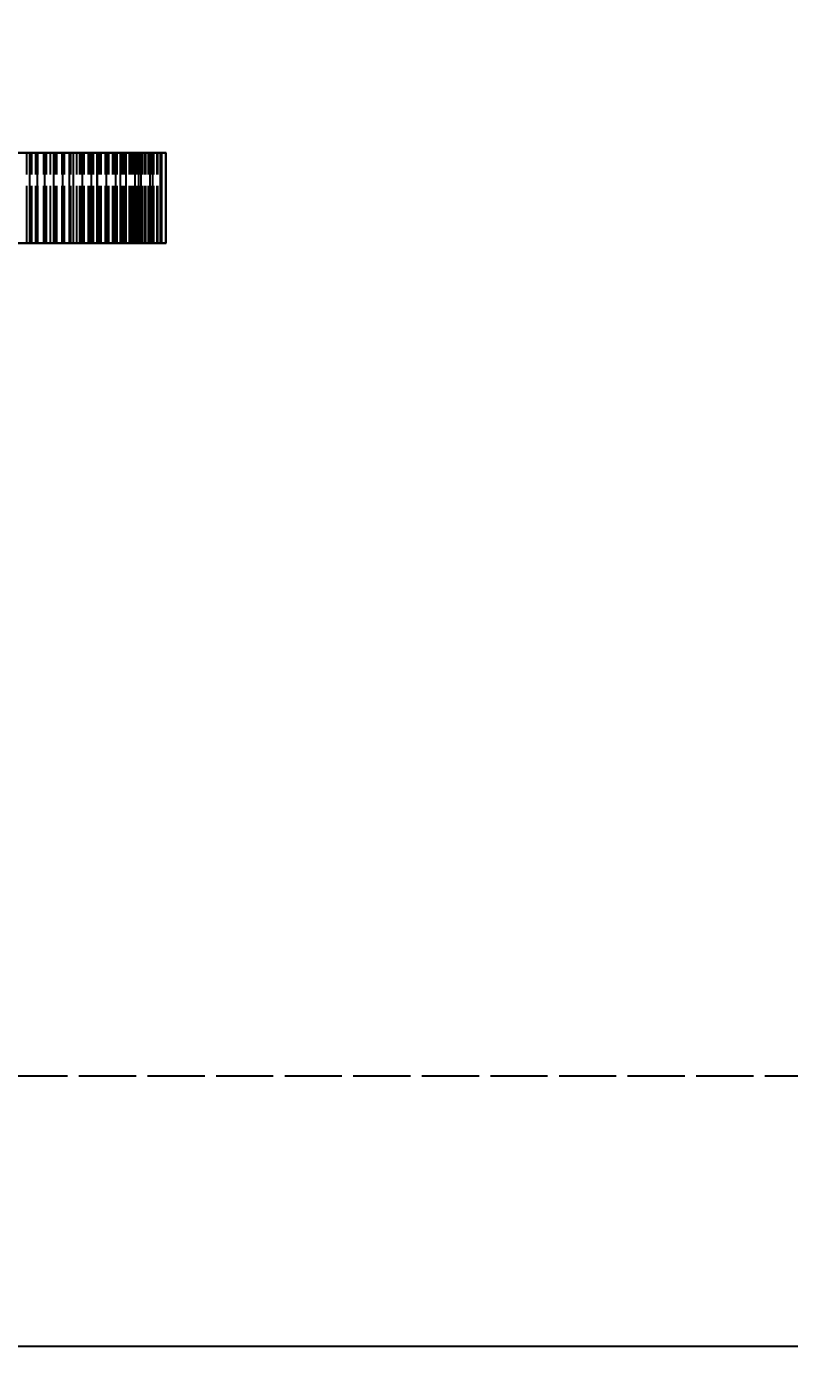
# Model space of a CAD drawing. Header units: millimetres. Extents: x -9 to 243, y -53 to 196.
# Drawn here: x 163.75 to 180.68, y -53.31 to -23.41 of the extents above; entities that cross this region are included whole.
import ezdxf

# ---------------------------------------------------------------- set-up
doc = ezdxf.new("R2010")
doc.units = ezdxf.units.MM
doc.linetypes.add('DASHED', pattern=[1.524, 1.27, -0.254])
for name, color, linetype in [('DIMS', 3, 'CONTINUOUS'), ('HIDDEN', 8, 'DASHED'), ('VISIBLE', 7, 'CONTINUOUS')]:
    doc.layers.add(name, color=color, linetype=linetype)
doc.styles.add('OpenSansCondensed-Light', font='OpenSansCondensed-Light.ttf')
doc.dimstyles.new('EZDXF', dxfattribs={"dimtxt": 0.25, "dimasz": 0.175, "dimexe": 0.375, "dimexo": 0.125, "dimgap": 0.1, "dimtad": 1, "dimlfac": 100, "dimzin": 12, "dimdsep": 46, "dimtxsty": 'OpenSansCondensed-Light', "dimblk": 'ARCHTICK', "dimcen": 2.5, "dimazin": 3, "dimtfac": 0.5, "dimtmove": 2, "dimatfit": 3})

# ---------------------------------------------------------------- blocks, each defined once
blk = doc.blocks.new('_ARCHTICK')
at = {"color": 0, "linetype": 'BYBLOCK', "const_width": 0.15}
blk.add_lwpolyline([(-0.5, -0.5), (0.5, 0.5)], dxfattribs=at)

msp = doc.modelspace()

# ---------------------------------------------------------------- linework, layer by layer
at = {"layer": 'HIDDEN'}
msp.add_line((91.75, -46.71), (203.25, -46.71), dxfattribs=at)
for points in [[(163.55207, -26.21), (163.74648, -26.21)], [(163.74648, -26.21), (163.55207, -26.21)], [(163.81178, -26.21), (163.61019, -26.21)], [(163.85221, -26.21), (163.72124, -26.21)], [(163.72124, -26.21), (163.85221, -26.21)], [(163.74648, -26.21), (163.9432, -26.21)], [(163.9432, -26.21), (163.74648, -26.21)], [(163.74648, -28.21), (163.74648, -26.21)], [(163.74648, -28.21), (163.74648, -26.21)], [(163.98069, -26.21), (163.81178, -26.21)], [(163.81178, -28.21), (163.81178, -26.21)], [(163.97746, -26.21), (163.82704, -26.21)], [(163.82704, -26.21), (163.99092, -26.21)], [(163.99092, -26.21), (163.82704, -26.21)], [(163.82704, -26.21), (163.97746, -26.21)], [(163.82704, -28.21), (163.82704, -26.21)], [(163.82704, -28.21), (163.82704, -26.21)], [(163.98069, -26.21), (163.85221, -26.21)], [(163.85221, -26.21), (163.98069, -26.21)], [(163.85221, -28.21), (163.85221, -26.21)], [(163.85221, -28.21), (163.85221, -26.21)], [(163.9432, -26.21), (163.98069, -26.21)], [(164.14206, -26.21), (163.9432, -26.21)], [(163.9432, -28.21), (163.9432, -26.21)], [(163.9432, -28.21), (163.9432, -26.21)], [(164.12534, -26.21), (163.97746, -26.21)], [(163.97746, -26.21), (164.12534, -26.21)], [(163.97746, -28.21), (163.97746, -26.21)], [(163.97746, -28.21), (163.97746, -26.21)], [(163.98069, -28.21), (163.98069, -26.21)], [(163.99092, -26.21), (164.18471, -26.21)], [(164.18471, -26.21), (163.99092, -26.21)], [(163.99092, -28.21), (163.99092, -26.21)], [(163.99092, -28.21), (163.99092, -26.21)], [(164.27082, -26.21), (164.12534, -26.21)], [(164.12534, -26.21), (164.27082, -26.21)], [(164.12534, -28.21), (164.12534, -26.21)], [(164.12534, -28.21), (164.12534, -26.21)], [(164.3429, -26.21), (164.14206, -26.21)], [(164.14206, -28.21), (164.14206, -26.21)], [(164.18471, -26.21), (164.38064, -26.21)], [(164.38064, -26.21), (164.18471, -26.21)], [(164.18471, -28.21), (164.18471, -26.21)], [(164.18471, -28.21), (164.18471, -26.21)], [(164.41398, -26.21), (164.27082, -26.21)], [(164.27082, -26.21), (164.41398, -26.21)], [(164.27082, -28.21), (164.27082, -26.21)], [(164.27082, -28.21), (164.27082, -26.21)], [(164.54563, -26.21), (164.3429, -26.21)], [(164.3429, -28.21), (164.3429, -26.21)], [(164.38064, -26.21), (164.57854, -26.21)], [(164.57854, -26.21), (164.38064, -26.21)], [(164.38064, -28.21), (164.38064, -26.21)], [(164.38064, -28.21), (164.38064, -26.21)], [(164.54792, -26.21), (164.38955, -26.21)], [(164.38955, -26.21), (164.52724, -26.21)], [(164.52724, -26.21), (164.38955, -26.21)], [(164.38955, -26.21), (164.54792, -26.21)], [(164.38955, -28.21), (164.38955, -26.21)], [(164.38955, -28.21), (164.38955, -26.21)], [(164.55489, -26.21), (164.41398, -26.21)], [(164.41398, -26.21), (164.55489, -26.21)], [(164.41398, -28.21), (164.41398, -26.21)], [(164.41398, -28.21), (164.41398, -26.21)], [(164.52724, -26.21), (164.72206, -26.21)], [(164.72206, -26.21), (164.52724, -26.21)], [(164.52724, -28.21), (164.52724, -26.21)], [(164.52724, -28.21), (164.52724, -26.21)], [(164.69357, -26.21), (164.54563, -26.21)], [(164.54563, -28.21), (164.54563, -26.21)], [(164.70413, -26.21), (164.54792, -26.21)], [(164.54792, -26.21), (164.70413, -26.21)], [(164.54792, -28.21), (164.54792, -26.21)], [(164.54792, -28.21), (164.54792, -26.21)], [(164.69357, -26.21), (164.55489, -26.21)], [(164.55489, -26.21), (164.69357, -26.21)], [(164.55489, -28.21), (164.55489, -26.21)], [(164.55489, -28.21), (164.55489, -26.21)], [(164.57854, -26.21), (164.69357, -26.21)], [(164.77824, -26.21), (164.57854, -26.21)], [(164.57854, -28.21), (164.57854, -26.21)], [(164.57854, -28.21), (164.57854, -26.21)], [(164.69357, -28.21), (164.69357, -26.21)], [(164.85827, -26.21), (164.70413, -26.21)], [(164.70413, -26.21), (164.85827, -26.21)], [(164.70413, -28.21), (164.70413, -26.21)], [(164.70413, -28.21), (164.70413, -26.21)], [(164.72206, -26.21), (164.91864, -26.21)], [(164.91864, -26.21), (164.72206, -26.21)], [(164.72206, -28.21), (164.72206, -26.21)], [(164.72206, -28.21), (164.72206, -26.21)], [(164.97962, -26.21), (164.77824, -26.21)], [(164.77824, -28.21), (164.77824, -26.21)], [(165.02147, -26.21), (164.85585, -26.21)], [(164.85585, -26.21), (164.96675, -26.21)], [(164.96675, -26.21), (164.85585, -26.21)], [(164.85585, -26.21), (165.02147, -26.21)], [(164.85585, -28.21), (164.85585, -26.21)], [(164.85585, -28.21), (164.85585, -26.21)], [(165.01042, -26.21), (164.85827, -26.21)], [(164.85827, -26.21), (165.01042, -26.21)], [(164.85827, -28.21), (164.85827, -26.21)], [(164.85827, -28.21), (164.85827, -26.21)], [(164.91864, -26.21), (165.11683, -26.21)], [(165.11683, -26.21), (164.91864, -26.21)], [(164.91864, -28.21), (164.91864, -26.21)], [(164.91864, -28.21), (164.91864, -26.21)], [(164.96675, -26.21), (165.16172, -26.21)], [(165.16172, -26.21), (164.96675, -26.21)], [(164.96675, -28.21), (164.96675, -26.21)], [(164.96675, -28.21), (164.96675, -26.21)], [(165.18257, -26.21), (164.97962, -26.21)], [(164.97962, -28.21), (164.97962, -26.21)], [(165.16062, -26.21), (165.01042, -26.21)], [(165.01042, -26.21), (165.16062, -26.21)], [(165.01042, -28.21), (165.01042, -26.21)], [(165.01042, -28.21), (165.01042, -26.21)], [(165.1853, -26.21), (165.02147, -26.21)], [(165.02147, -26.21), (165.1853, -26.21)], [(165.02147, -28.21), (165.02147, -26.21)], [(165.02147, -28.21), (165.02147, -26.21)], [(165.11683, -26.21), (165.30889, -26.21)], [(165.31649, -26.21), (165.11683, -26.21)], [(165.11683, -28.21), (165.11683, -26.21)], [(165.11683, -28.21), (165.11683, -26.21)], [(165.30889, -26.21), (165.16062, -26.21)], [(165.16062, -26.21), (165.30889, -26.21)], [(165.16062, -28.21), (165.16062, -26.21)], [(165.16062, -28.21), (165.16062, -26.21)], [(165.16172, -26.21), (165.35808, -26.21)], [(165.35808, -26.21), (165.16172, -26.21)], [(165.16172, -28.21), (165.16172, -26.21)], [(165.16172, -28.21), (165.16172, -26.21)], [(165.30889, -26.21), (165.18257, -26.21)], [(165.18257, -28.21), (165.18257, -26.21)], [(165.34743, -26.21), (165.1853, -26.21)], [(165.1853, -26.21), (165.34743, -26.21)], [(165.1853, -28.21), (165.1853, -26.21)], [(165.1853, -28.21), (165.1853, -26.21)], [(165.396, -26.21), (165.22387, -26.21)], [(165.22387, -26.21), (165.30749, -26.21)], [(165.30749, -26.21), (165.22387, -26.21)], [(165.22387, -26.21), (165.396, -26.21)], [(165.22387, -28.21), (165.22387, -26.21)], [(165.22387, -28.21), (165.22387, -26.21)], [(165.30749, -26.21), (165.50174, -26.21)], [(165.50174, -26.21), (165.30749, -26.21)], [(165.30749, -28.21), (165.30749, -26.21)], [(165.30749, -28.21), (165.30749, -26.21)], [(165.30889, -28.21), (165.30889, -26.21)], [(165.51751, -26.21), (165.31649, -26.21)], [(165.31649, -28.21), (165.31649, -26.21)], [(165.50789, -26.21), (165.34743, -26.21)], [(165.34743, -26.21), (165.50789, -26.21)], [(165.34743, -28.21), (165.34743, -26.21)], [(165.34743, -28.21), (165.34743, -26.21)], [(165.35808, -26.21), (165.55567, -26.21)], [(165.55567, -26.21), (165.35808, -26.21)], [(165.35808, -28.21), (165.35808, -26.21)], [(165.35808, -28.21), (165.35808, -26.21)], [(165.56673, -26.21), (165.396, -26.21)], [(165.396, -26.21), (165.56673, -26.21)], [(165.396, -28.21), (165.396, -26.21)], [(165.396, -28.21), (165.396, -26.21)], [(165.66983, -26.21), (165.49197, -26.21)], [(165.49197, -26.21), (165.54792, -26.21)], [(165.54792, -26.21), (165.49197, -26.21)], [(165.49197, -26.21), (165.66983, -26.21)], [(165.49197, -28.21), (165.49197, -26.21)], [(165.49197, -28.21), (165.49197, -26.21)], [(165.50174, -26.21), (165.69699, -26.21)], [(165.69699, -26.21), (165.50174, -26.21)], [(165.50174, -28.21), (165.50174, -26.21)], [(165.50174, -28.21), (165.50174, -26.21)], [(165.66671, -26.21), (165.50789, -26.21)], [(165.50789, -26.21), (165.66671, -26.21)], [(165.50789, -28.21), (165.50789, -26.21)], [(165.50789, -28.21), (165.50789, -26.21)], [(165.71978, -26.21), (165.51751, -26.21)], [(165.51751, -28.21), (165.51751, -26.21)], [(165.54792, -26.21), (165.74059, -26.21)], [(165.74059, -26.21), (165.54792, -26.21)], [(165.54792, -28.21), (165.54792, -26.21)], [(165.54792, -28.21), (165.54792, -26.21)], [(165.55567, -26.21), (165.7544, -26.21)], [(165.7544, -26.21), (165.55567, -26.21)], [(165.55567, -28.21), (165.55567, -26.21)], [(165.55567, -28.21), (165.55567, -26.21)], [(165.7361, -26.21), (165.56673, -26.21)], [(165.56673, -26.21), (165.7361, -26.21)], [(165.56673, -28.21), (165.56673, -26.21)], [(165.56673, -28.21), (165.56673, -26.21)], [(165.84175, -26.21), (165.65894, -26.21)], [(165.65894, -26.21), (165.68698, -26.21)], [(165.68698, -26.21), (165.65894, -26.21)], [(165.65894, -26.21), (165.84175, -26.21)], [(165.65894, -28.21), (165.65894, -26.21)], [(165.65894, -28.21), (165.65894, -26.21)], [(165.82391, -26.21), (165.66671, -26.21)], [(165.66671, -26.21), (165.82391, -26.21)], [(165.66671, -28.21), (165.66671, -26.21)], [(165.66671, -28.21), (165.66671, -26.21)], [(165.84669, -26.21), (165.66983, -26.21)], [(165.66983, -26.21), (165.84669, -26.21)], [(165.66983, -28.21), (165.66983, -26.21)], [(165.66983, -28.21), (165.66983, -26.21)], [(165.68698, -26.21), (165.8772, -26.21)], [(165.8772, -26.21), (165.68698, -26.21)], [(165.68698, -28.21), (165.68698, -26.21)], [(165.68698, -28.21), (165.68698, -26.21)], [(165.69699, -26.21), (165.89311, -26.21)], [(165.89311, -26.21), (165.69699, -26.21)], [(165.69699, -28.21), (165.69699, -26.21)], [(165.69699, -28.21), (165.69699, -26.21)], [(165.82391, -26.21), (165.71978, -26.21)], [(165.71978, -28.21), (165.71978, -26.21)], [(165.91097, -26.21), (165.72404, -26.21)], [(165.72404, -26.21), (165.91097, -26.21)], [(165.72404, -28.21), (165.72404, -26.21)], [(165.72404, -28.21), (165.72404, -26.21)], [(165.90415, -26.21), (165.7361, -26.21)], [(165.7361, -26.21), (165.90415, -26.21)], [(165.7361, -28.21), (165.7361, -26.21)], [(165.7361, -28.21), (165.7361, -26.21)], [(165.74059, -26.21), (165.93385, -26.21)], [(165.93385, -26.21), (165.74059, -26.21)], [(165.74059, -28.21), (165.74059, -26.21)], [(165.74059, -28.21), (165.74059, -26.21)], [(165.7544, -26.21), (165.82391, -26.21)], [(165.95415, -26.21), (165.7544, -26.21)], [(165.7544, -28.21), (165.7544, -26.21)], [(165.7544, -28.21), (165.7544, -26.21)], [(165.82391, -28.21), (165.82391, -26.21)], [(166.02395, -26.21), (165.84175, -26.21)], [(165.84175, -26.21), (166.02395, -26.21)], [(165.84175, -28.21), (165.84175, -26.21)], [(165.84175, -28.21), (165.84175, -26.21)], [(166.02256, -26.21), (165.84669, -26.21)], [(165.84669, -26.21), (166.02256, -26.21)], [(165.84669, -28.21), (165.84669, -26.21)], [(165.84669, -28.21), (165.84669, -26.21)], [(165.8772, -26.21), (166.06763, -26.21)], [(166.06763, -26.21), (165.8772, -26.21)], [(165.8772, -28.21), (165.8772, -26.21)], [(165.8772, -28.21), (165.8772, -26.21)], [(165.89311, -26.21), (166.09001, -26.21)], [(166.09001, -26.21), (165.89311, -26.21)], [(165.89311, -28.21), (165.89311, -26.21)], [(165.89311, -28.21), (165.89311, -26.21)], [(166.07089, -26.21), (165.90415, -26.21)], [(165.90415, -26.21), (166.07089, -26.21)], [(165.90415, -28.21), (165.90415, -26.21)], [(165.90415, -28.21), (165.90415, -26.21)], [(166.0977, -26.21), (165.91097, -26.21)], [(165.91097, -26.21), (166.0977, -26.21)], [(165.91097, -28.21), (165.91097, -26.21)], [(165.91097, -28.21), (165.91097, -26.21)], [(165.93385, -26.21), (166.12762, -26.21)], [(166.12762, -26.21), (165.93385, -26.21)], [(165.93385, -28.21), (165.93385, -26.21)], [(165.93385, -28.21), (165.93385, -26.21)], [(166.15484, -26.21), (165.95415, -26.21)], [(165.95415, -28.21), (165.95415, -26.21)], [(166.19746, -26.21), (166.02256, -26.21)], [(166.02256, -26.21), (166.19746, -26.21)], [(166.02256, -28.21), (166.02256, -26.21)], [(166.02256, -28.21), (166.02256, -26.21)], [(166.20553, -26.21), (166.02395, -26.21)], [(166.02395, -26.21), (166.20553, -26.21)], [(166.02395, -28.21), (166.02395, -26.21)], [(166.02395, -28.21), (166.02395, -26.21)], [(166.06763, -26.21), (166.25818, -26.21)], [(166.25818, -26.21), (166.06763, -26.21)], [(166.06763, -28.21), (166.06763, -26.21)], [(166.06763, -28.21), (166.06763, -26.21)], [(166.23632, -26.21), (166.07089, -26.21)], [(166.07089, -26.21), (166.23632, -26.21)], [(166.07089, -28.21), (166.07089, -26.21)], [(166.07089, -28.21), (166.07089, -26.21)], [(166.09001, -26.21), (166.23632, -26.21)], [(166.2876, -26.21), (166.09001, -26.21)], [(166.09001, -28.21), (166.09001, -26.21)], [(166.09001, -28.21), (166.09001, -26.21)], [(166.28419, -26.21), (166.0977, -26.21)], [(166.0977, -26.21), (166.28419, -26.21)], [(166.0977, -28.21), (166.0977, -26.21)], [(166.0977, -28.21), (166.0977, -26.21)], [(166.12762, -26.21), (166.32182, -26.21)], [(166.32182, -26.21), (166.12762, -26.21)], [(166.12762, -28.21), (166.12762, -26.21)], [(166.12762, -28.21), (166.12762, -26.21)], [(166.23632, -26.21), (166.15484, -26.21)], [(166.15484, -28.21), (166.15484, -26.21)], [(166.37137, -26.21), (166.19746, -26.21)], [(166.19746, -26.21), (166.37137, -26.21)], [(166.19746, -28.21), (166.19746, -26.21)], [(166.19746, -28.21), (166.19746, -26.21)], [(166.38649, -26.21), (166.20553, -26.21)], [(166.20553, -26.21), (166.38649, -26.21)], [(166.20553, -28.21), (166.20553, -26.21)], [(166.20553, -28.21), (166.20553, -26.21)], [(166.23632, -28.21), (166.23632, -26.21)], [(166.25818, -26.21), (166.44881, -26.21)], [(166.44881, -26.21), (166.25818, -26.21)], [(166.25818, -28.21), (166.25818, -26.21)], [(166.25818, -28.21), (166.25818, -26.21)], [(166.47039, -26.21), (166.28419, -26.21)], [(166.28419, -26.21), (166.47039, -26.21)], [(166.28419, -28.21), (166.28419, -26.21)], [(166.28419, -28.21), (166.28419, -26.21)], [(166.48582, -26.21), (166.2876, -26.21)], [(166.2876, -28.21), (166.2876, -26.21)], [(166.32182, -26.21), (166.51638, -26.21)], [(166.51638, -26.21), (166.32182, -26.21)], [(166.32182, -28.21), (166.32182, -26.21)], [(166.32182, -28.21), (166.32182, -26.21)], [(166.54428, -26.21), (166.37137, -26.21)], [(166.37137, -26.21), (166.54428, -26.21)], [(166.37137, -28.21), (166.37137, -26.21)], [(166.37137, -28.21), (166.37137, -26.21)], [(166.56679, -26.21), (166.38649, -26.21)], [(166.38649, -26.21), (166.56679, -26.21)], [(166.38649, -28.21), (166.38649, -26.21)], [(166.38649, -28.21), (166.38649, -26.21)], [(166.44881, -26.21), (166.63946, -26.21)], [(166.63946, -26.21), (166.44881, -26.21)], [(166.44881, -28.21), (166.44881, -26.21)], [(166.44881, -28.21), (166.44881, -26.21)], [(166.65629, -26.21), (166.47039, -26.21)], [(166.47039, -26.21), (166.65629, -26.21)], [(166.47039, -28.21), (166.47039, -26.21)], [(166.47039, -28.21), (166.47039, -26.21)], [(166.54428, -26.21), (166.48582, -26.21)], [(166.48582, -28.21), (166.48582, -26.21)], [(166.51638, -26.21), (166.54428, -26.21)], [(166.71124, -26.21), (166.51638, -26.21)], [(166.51638, -28.21), (166.51638, -26.21)], [(166.51638, -28.21), (166.51638, -26.21)], [(166.54428, -28.21), (166.54428, -26.21)], [(166.74642, -26.21), (166.56679, -26.21)], [(166.56679, -26.21), (166.74642, -26.21)], [(166.56679, -28.21), (166.56679, -26.21)], [(166.56679, -28.21), (166.56679, -26.21)], [(166.63946, -26.21), (166.74642, -26.21)], [(166.83008, -26.21), (166.63946, -26.21)], [(166.63946, -28.21), (166.63946, -26.21)], [(166.63946, -28.21), (166.63946, -26.21)], [(166.84183, -26.21), (166.65629, -26.21)], [(166.65629, -26.21), (166.84183, -26.21)], [(166.65629, -28.21), (166.65629, -26.21)], [(166.65629, -28.21), (166.65629, -26.21)], [(166.74642, -26.21), (166.71124, -26.21)], [(166.71124, -28.21), (166.71124, -26.21)], [(166.74642, -28.21), (166.74642, -26.21)], [(166.84183, -26.21), (166.83008, -26.21)], [(166.83008, -28.21), (166.83008, -26.21)], [(166.84183, -28.21), (166.84183, -26.21)], [(163.55207, -28.21), (163.74648, -28.21)], [(163.74648, -28.21), (163.55207, -28.21)], [(163.81178, -28.21), (163.61019, -28.21)], [(163.85221, -28.21), (163.72124, -28.21)], [(163.72124, -28.21), (163.85221, -28.21)], [(163.74648, -28.21), (163.9432, -28.21)], [(163.9432, -28.21), (163.74648, -28.21)], [(163.98069, -28.21), (163.81178, -28.21)], [(163.97746, -28.21), (163.82704, -28.21)], [(163.82704, -28.21), (163.99092, -28.21)], [(163.99092, -28.21), (163.82704, -28.21)], [(163.82704, -28.21), (163.97746, -28.21)], [(163.98069, -28.21), (163.85221, -28.21)], [(163.85221, -28.21), (163.98069, -28.21)], [(163.9432, -28.21), (163.98069, -28.21)], [(164.14206, -28.21), (163.9432, -28.21)], [(164.12534, -28.21), (163.97746, -28.21)], [(163.97746, -28.21), (164.12534, -28.21)], [(163.99092, -28.21), (164.18471, -28.21)], [(164.18471, -28.21), (163.99092, -28.21)], [(164.27082, -28.21), (164.12534, -28.21)], [(164.12534, -28.21), (164.27082, -28.21)], [(164.3429, -28.21), (164.14206, -28.21)], [(164.18471, -28.21), (164.38064, -28.21)], [(164.38064, -28.21), (164.18471, -28.21)], [(164.41398, -28.21), (164.27082, -28.21)], [(164.27082, -28.21), (164.41398, -28.21)], [(164.54563, -28.21), (164.3429, -28.21)], [(164.38064, -28.21), (164.57854, -28.21)], [(164.57854, -28.21), (164.38064, -28.21)], [(164.54792, -28.21), (164.38955, -28.21)], [(164.38955, -28.21), (164.52724, -28.21)], [(164.52724, -28.21), (164.38955, -28.21)], [(164.38955, -28.21), (164.54792, -28.21)], [(164.55489, -28.21), (164.41398, -28.21)], [(164.41398, -28.21), (164.55489, -28.21)], [(164.52724, -28.21), (164.72206, -28.21)], [(164.72206, -28.21), (164.52724, -28.21)], [(164.69357, -28.21), (164.54563, -28.21)], [(164.70413, -28.21), (164.54792, -28.21)], [(164.54792, -28.21), (164.70413, -28.21)], [(164.69357, -28.21), (164.55489, -28.21)], [(164.55489, -28.21), (164.69357, -28.21)], [(164.57854, -28.21), (164.69357, -28.21)], [(164.77824, -28.21), (164.57854, -28.21)], [(164.85827, -28.21), (164.70413, -28.21)], [(164.70413, -28.21), (164.85827, -28.21)], [(164.72206, -28.21), (164.91864, -28.21)], [(164.91864, -28.21), (164.72206, -28.21)], [(164.97962, -28.21), (164.77824, -28.21)], [(165.02147, -28.21), (164.85585, -28.21)], [(164.85585, -28.21), (164.96675, -28.21)], [(164.96675, -28.21), (164.85585, -28.21)], [(164.85585, -28.21), (165.02147, -28.21)], [(165.01042, -28.21), (164.85827, -28.21)], [(164.85827, -28.21), (165.01042, -28.21)], [(164.91864, -28.21), (165.11683, -28.21)], [(165.11683, -28.21), (164.91864, -28.21)], [(164.96675, -28.21), (165.16172, -28.21)], [(165.16172, -28.21), (164.96675, -28.21)], [(165.18257, -28.21), (164.97962, -28.21)], [(165.16062, -28.21), (165.01042, -28.21)], [(165.01042, -28.21), (165.16062, -28.21)], [(165.1853, -28.21), (165.02147, -28.21)], [(165.02147, -28.21), (165.1853, -28.21)], [(165.11683, -28.21), (165.30889, -28.21)], [(165.31649, -28.21), (165.11683, -28.21)], [(165.30889, -28.21), (165.16062, -28.21)], [(165.16062, -28.21), (165.30889, -28.21)], [(165.16172, -28.21), (165.35808, -28.21)], [(165.35808, -28.21), (165.16172, -28.21)], [(165.30889, -28.21), (165.18257, -28.21)], [(165.34743, -28.21), (165.1853, -28.21)], [(165.1853, -28.21), (165.34743, -28.21)], [(165.396, -28.21), (165.22387, -28.21)], [(165.22387, -28.21), (165.30749, -28.21)], [(165.30749, -28.21), (165.22387, -28.21)], [(165.22387, -28.21), (165.396, -28.21)], [(165.30749, -28.21), (165.50174, -28.21)], [(165.50174, -28.21), (165.30749, -28.21)], [(165.51751, -28.21), (165.31649, -28.21)], [(165.50789, -28.21), (165.34743, -28.21)], [(165.34743, -28.21), (165.50789, -28.21)], [(165.35808, -28.21), (165.55567, -28.21)], [(165.55567, -28.21), (165.35808, -28.21)], [(165.56673, -28.21), (165.396, -28.21)], [(165.396, -28.21), (165.56673, -28.21)], [(165.66983, -28.21), (165.49197, -28.21)], [(165.49197, -28.21), (165.54792, -28.21)], [(165.54792, -28.21), (165.49197, -28.21)], [(165.49197, -28.21), (165.66983, -28.21)], [(165.50174, -28.21), (165.69699, -28.21)], [(165.69699, -28.21), (165.50174, -28.21)], [(165.66671, -28.21), (165.50789, -28.21)], [(165.50789, -28.21), (165.66671, -28.21)], [(165.71978, -28.21), (165.51751, -28.21)], [(165.54792, -28.21), (165.74059, -28.21)], [(165.74059, -28.21), (165.54792, -28.21)], [(165.55567, -28.21), (165.7544, -28.21)], [(165.7544, -28.21), (165.55567, -28.21)], [(165.7361, -28.21), (165.56673, -28.21)], [(165.56673, -28.21), (165.7361, -28.21)], [(165.84175, -28.21), (165.65894, -28.21)], [(165.65894, -28.21), (165.68698, -28.21)], [(165.68698, -28.21), (165.65894, -28.21)], [(165.65894, -28.21), (165.84175, -28.21)], [(165.82391, -28.21), (165.66671, -28.21)], [(165.66671, -28.21), (165.82391, -28.21)], [(165.84669, -28.21), (165.66983, -28.21)], [(165.66983, -28.21), (165.84669, -28.21)], [(165.68698, -28.21), (165.8772, -28.21)], [(165.8772, -28.21), (165.68698, -28.21)], [(165.69699, -28.21), (165.89311, -28.21)], [(165.89311, -28.21), (165.69699, -28.21)], [(165.82391, -28.21), (165.71978, -28.21)], [(165.91097, -28.21), (165.72404, -28.21)], [(165.72404, -28.21), (165.91097, -28.21)], [(165.90415, -28.21), (165.7361, -28.21)], [(165.7361, -28.21), (165.90415, -28.21)], [(165.74059, -28.21), (165.93385, -28.21)], [(165.93385, -28.21), (165.74059, -28.21)], [(165.7544, -28.21), (165.82391, -28.21)], [(165.95415, -28.21), (165.7544, -28.21)], [(166.02395, -28.21), (165.84175, -28.21)], [(165.84175, -28.21), (166.02395, -28.21)], [(166.02256, -28.21), (165.84669, -28.21)], [(165.84669, -28.21), (166.02256, -28.21)], [(165.8772, -28.21), (166.06763, -28.21)], [(166.06763, -28.21), (165.8772, -28.21)], [(165.89311, -28.21), (166.09001, -28.21)], [(166.09001, -28.21), (165.89311, -28.21)], [(166.07089, -28.21), (165.90415, -28.21)], [(165.90415, -28.21), (166.07089, -28.21)], [(166.0977, -28.21), (165.91097, -28.21)], [(165.91097, -28.21), (166.0977, -28.21)], [(165.93385, -28.21), (166.12762, -28.21)], [(166.12762, -28.21), (165.93385, -28.21)], [(166.15484, -28.21), (165.95415, -28.21)], [(166.19746, -28.21), (166.02256, -28.21)], [(166.02256, -28.21), (166.19746, -28.21)], [(166.20553, -28.21), (166.02395, -28.21)], [(166.02395, -28.21), (166.20553, -28.21)], [(166.06763, -28.21), (166.25818, -28.21)], [(166.25818, -28.21), (166.06763, -28.21)], [(166.23632, -28.21), (166.07089, -28.21)], [(166.07089, -28.21), (166.23632, -28.21)], [(166.09001, -28.21), (166.23632, -28.21)], [(166.2876, -28.21), (166.09001, -28.21)], [(166.28419, -28.21), (166.0977, -28.21)], [(166.0977, -28.21), (166.28419, -28.21)], [(166.12762, -28.21), (166.32182, -28.21)], [(166.32182, -28.21), (166.12762, -28.21)], [(166.23632, -28.21), (166.15484, -28.21)], [(166.37137, -28.21), (166.19746, -28.21)], [(166.19746, -28.21), (166.37137, -28.21)], [(166.38649, -28.21), (166.20553, -28.21)], [(166.20553, -28.21), (166.38649, -28.21)], [(166.25818, -28.21), (166.44881, -28.21)], [(166.44881, -28.21), (166.25818, -28.21)], [(166.47039, -28.21), (166.28419, -28.21)], [(166.28419, -28.21), (166.47039, -28.21)], [(166.48582, -28.21), (166.2876, -28.21)], [(166.32182, -28.21), (166.51638, -28.21)], [(166.51638, -28.21), (166.32182, -28.21)], [(166.54428, -28.21), (166.37137, -28.21)], [(166.37137, -28.21), (166.54428, -28.21)], [(166.56679, -28.21), (166.38649, -28.21)], [(166.38649, -28.21), (166.56679, -28.21)], [(166.44881, -28.21), (166.63946, -28.21)], [(166.63946, -28.21), (166.44881, -28.21)], [(166.65629, -28.21), (166.47039, -28.21)], [(166.47039, -28.21), (166.65629, -28.21)], [(166.54428, -28.21), (166.48582, -28.21)], [(166.51638, -28.21), (166.54428, -28.21)], [(166.71124, -28.21), (166.51638, -28.21)], [(166.74642, -28.21), (166.56679, -28.21)], [(166.56679, -28.21), (166.74642, -28.21)], [(166.63946, -28.21), (166.74642, -28.21)], [(166.83008, -28.21), (166.63946, -28.21)], [(166.84183, -28.21), (166.65629, -28.21)], [(166.65629, -28.21), (166.84183, -28.21)], [(166.74642, -28.21), (166.71124, -28.21)], [(166.84183, -28.21), (166.83008, -28.21)]]:
    msp.add_lwpolyline(points, dxfattribs=at)
at = {"layer": 'VISIBLE'}
for points in [[(163.61019, -26.21), (163.81178, -26.21)], [(163.81178, -26.21), (163.98069, -26.21)], [(163.81178, -28.21), (163.81178, -26.21)], [(163.98069, -26.21), (164.14206, -26.21)], [(163.98069, -28.21), (163.98069, -26.21)], [(164.14206, -26.21), (164.3429, -26.21)], [(164.14206, -28.21), (164.14206, -26.21)], [(164.3429, -26.21), (164.54563, -26.21)], [(164.3429, -28.21), (164.3429, -26.21)], [(164.54563, -26.21), (164.69357, -26.21)], [(164.54563, -28.21), (164.54563, -26.21)], [(164.69357, -26.21), (164.77824, -26.21)], [(164.69357, -28.21), (164.69357, -26.21)], [(164.77824, -26.21), (164.97962, -26.21)], [(164.77824, -28.21), (164.77824, -26.21)], [(164.97962, -26.21), (165.18257, -26.21)], [(164.97962, -28.21), (164.97962, -26.21)], [(165.18257, -26.21), (165.30889, -26.21)], [(165.18257, -28.21), (165.18257, -26.21)], [(165.30889, -26.21), (165.31649, -26.21)], [(165.30889, -28.21), (165.30889, -26.21)], [(165.31649, -26.21), (165.51751, -26.21)], [(165.31649, -28.21), (165.31649, -26.21)], [(165.51751, -26.21), (165.71978, -26.21)], [(165.51751, -28.21), (165.51751, -26.21)], [(165.71978, -26.21), (165.82391, -26.21)], [(165.71978, -28.21), (165.71978, -26.21)], [(165.82391, -26.21), (165.95415, -26.21)], [(165.82391, -28.21), (165.82391, -26.21)], [(165.95415, -26.21), (166.15484, -26.21)], [(165.95415, -28.21), (165.95415, -26.21)], [(166.15484, -26.21), (166.23632, -26.21)], [(166.15484, -28.21), (166.15484, -26.21)], [(166.23632, -26.21), (166.2876, -26.21)], [(166.23632, -28.21), (166.23632, -26.21)], [(166.2876, -26.21), (166.48582, -26.21)], [(166.2876, -28.21), (166.2876, -26.21)], [(166.48582, -26.21), (166.54428, -26.21)], [(166.48582, -28.21), (166.48582, -26.21)], [(166.54428, -26.21), (166.71124, -26.21)], [(166.54428, -28.21), (166.54428, -26.21)], [(166.71124, -26.21), (166.74642, -26.21)], [(166.71124, -28.21), (166.71124, -26.21)], [(166.74642, -26.21), (166.83008, -26.21)], [(166.74642, -28.21), (166.74642, -26.21)], [(166.83008, -26.21), (166.84183, -26.21)], [(166.83008, -28.21), (166.83008, -26.21)], [(166.84183, -28.21), (166.84183, -26.21)], [(163.61019, -28.21), (163.81178, -28.21)], [(163.81178, -28.21), (163.98069, -28.21)], [(163.98069, -28.21), (164.14206, -28.21)], [(164.14206, -28.21), (164.3429, -28.21)], [(164.3429, -28.21), (164.54563, -28.21)], [(164.54563, -28.21), (164.69357, -28.21)], [(164.69357, -28.21), (164.77824, -28.21)], [(164.77824, -28.21), (164.97962, -28.21)], [(164.97962, -28.21), (165.18257, -28.21)], [(165.18257, -28.21), (165.30889, -28.21)], [(165.30889, -28.21), (165.31649, -28.21)], [(165.31649, -28.21), (165.51751, -28.21)], [(165.51751, -28.21), (165.71978, -28.21)], [(165.71978, -28.21), (165.82391, -28.21)], [(165.82391, -28.21), (165.95415, -28.21)], [(165.95415, -28.21), (166.15484, -28.21)], [(166.15484, -28.21), (166.23632, -28.21)], [(166.23632, -28.21), (166.2876, -28.21)], [(166.2876, -28.21), (166.48582, -28.21)], [(166.48582, -28.21), (166.54428, -28.21)], [(166.54428, -28.21), (166.71124, -28.21)], [(166.71124, -28.21), (166.74642, -28.21)], [(166.74642, -28.21), (166.83008, -28.21)], [(166.83008, -28.21), (166.84183, -28.21)]]:
    msp.add_lwpolyline(points, dxfattribs=at)

# ---------------------------------------------------------------- dimensions: what is measured, and where the dimension line sits
at = {"layer": 'DIMS'}
msp.add_linear_dim(base=(93.75, -52.71), p1=(93.75, -21.71), p2=(201.25, -21.71), dimstyle='EZDXF', override={"dimtxt": 1.6, "dimasz": 1, "dimexe": 0.6, "dimexo": 0.5, "dimdec": 2}, dxfattribs=at).render()

doc.saveas('drawing.dxf')
